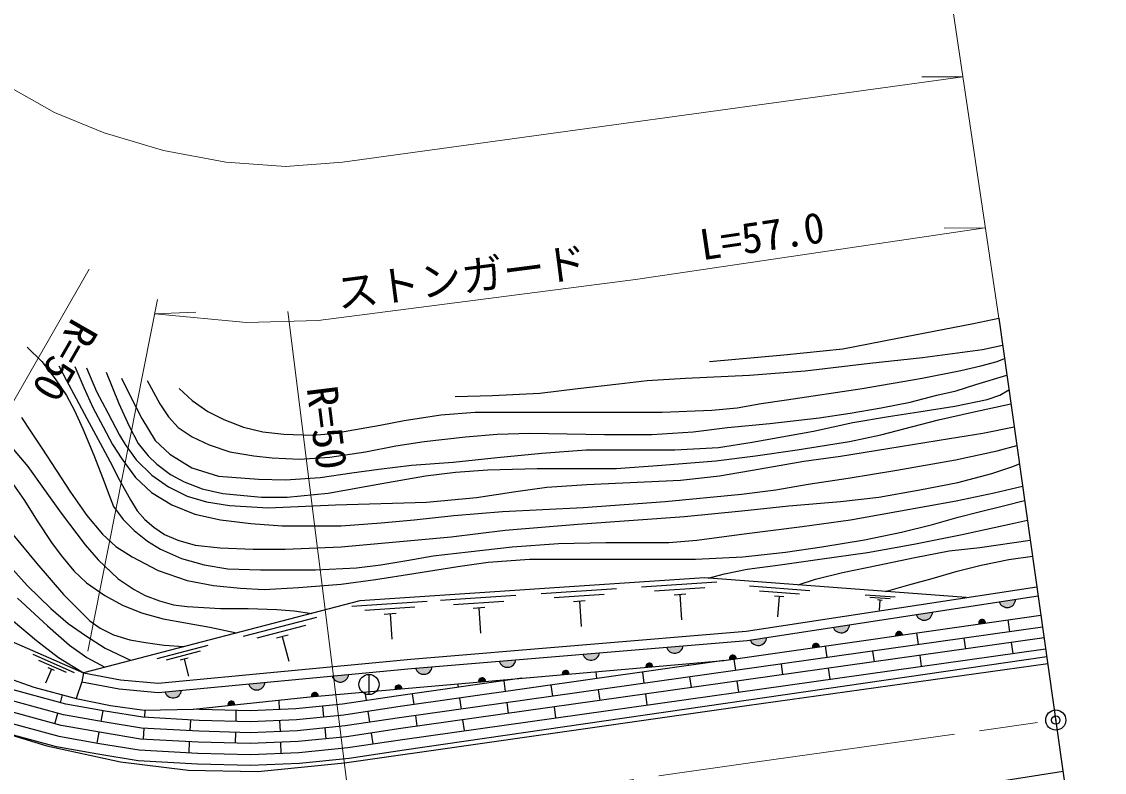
# Model space of a CAD drawing. Units: millimetres at full size, sheet at 1:1000; details may follow other scales. Extents: x 40000 to 680000, y 20000 to 380000.
# Drawn here: x 510194 to 574688, y 273938 to 318645 of the extents above; entities that cross this region are included whole.
import ezdxf
from ezdxf.enums import TextEntityAlignment as Align

# ---------------------------------------------------------------- set-up
doc = ezdxf.new("R2010")
doc.units = ezdxf.units.MM
doc.header["$LTSCALE"] = 1000
doc.header["$PDMODE"] = 32
doc.header["$PDSIZE"] = 500
doc.linetypes.add('CHAIN', pattern=[18.5, 12, -1.5, 3.5, -1.5])
for name, color, linetype, lineweight in [('M-BGD', 7, 'Continuous', 25), ('M-BMK', 2, 'CHAIN', 13), ('M-BMK-OTRS', 5, 'Continuous', 25), ('M-BMK-SRVR', 3, 'Continuous', 25), ('M-STR-HTXT', 7, 'Continuous', 13)]:
    doc.layers.add(name, color=color, linetype=linetype, lineweight=lineweight)
doc.layers.add('M-OTRS', color=6, linetype='Continuous')
doc.styles.add('ＭＳ ゴシック', font='')
doc.styles.get('ＭＳ ゴシック').set_extended_font_data('MS Gothic')

msp = doc.modelspace()

# ---------------------------------------------------------------- hatches: boundary and pattern name
at = {"layer": 'M-BGD'}
for points in [[(569400, 284238), (568421, 284088, 0.82183)], [(564457, 283484), (563478, 283334, 0.82183)], [(559514, 282730), (558535, 282580, 0.82183)], [(567211, 282772), (567608, 282829, 0.4608), (567376, 283033, 0.4608)], [(554572, 281976), (553592, 281826, 0.82183)], [(562261, 282063), (562659, 282120, 0.4608), (562427, 282325, 0.4608)], [(549599, 281478), (548611, 281396, 0.82183)], [(557312, 281355), (557709, 281412, 0.4608), (557477, 281616, 0.4608)], [(539634, 280643), (538646, 280560, 0.82183)], [(544616, 281061), (543629, 280978, 0.82183)], [(552362, 280647), (552760, 280704, 0.4608), (552528, 280908, 0.4608)], [(534651, 280225), (533664, 280142, 0.82183)], [(542403, 279753), (542803, 279788, 0.4608), (542582, 280005, 0.4608)], [(547383, 280191), (547784, 280226, 0.4608), (547563, 280443, 0.4608)], [(524694, 279298), (523708, 279204, 0.82183)], [(529672, 279768), (528686, 279675, 0.82183)], [(537422, 279315), (537822, 279350, 0.4608), (537601, 279567, 0.4608)], [(519716, 278828), (518730, 278734, 0.82183)], [(527460, 278439), (527860, 278475, 0.4608), (527640, 278691, 0.4608)], [(532441, 278877), (532841, 278913, 0.4608), (532621, 279129, 0.4608)], [(522487, 277919), (522887, 277961, 0.4608), (522663, 278174, 0.4608)]]:
    msp.add_hatch(color=256, dxfattribs=at).paths.add_polyline_path(points)

# ---------------------------------------------------------------- linework, layer by layer
for p, q in [((551613, 285271), (547123, 284971)), ((539640, 284472), (535150, 284172)), ((545626, 284871), (541136, 284572)), ((544898, 284522), (541905, 284322)), ((550885, 284922), (547891, 284722)), ((549757, 284546), (549059, 284499)), ((549408, 284523), (549508, 283026)), ((557147, 284747), (553557, 285018)), ((556531, 284553), (554137, 284733)), ((555595, 284383), (555037, 284425)), ((562233, 284364), (560438, 284499)), ((534352, 284119), (529862, 283819)), ((538911, 284122), (535918, 283922)), ((543771, 284146), (543072, 284100)), ((543421, 284123), (543521, 282626)), ((555316, 284404), (555226, 283207)), ((561924, 284267), (560728, 284357)), ((561457, 284182), (561177, 284203)), ((561317, 284192), (561272, 283594)), ((527748, 283168), (523393, 282035)), ((533623, 283769), (530630, 283569)), ((532496, 283393), (531797, 283347)), ((532146, 283370), (532246, 281873)), ((537784, 283746), (537085, 283700)), ((537435, 283723), (537535, 282226)), ((527098, 282689), (524195, 281933)), ((569067, 282311), (568966, 283023)), ((526060, 282109), (525383, 281933)), ((525722, 282021), (526100, 280569)), ((563620, 281544), (563522, 282244)), ((566434, 281283), (566344, 281927)), ((521288, 281487), (518240, 280693)), ((558174, 280777), (558077, 281465)), ((569248, 281023), (569157, 281667)), ((513348, 279867), (510874, 280948)), ((512864, 279882), (511214, 280603)), ((520833, 281151), (518801, 280622)), ((520107, 280745), (519633, 280622)), ((519870, 280684), (520134, 279667)), ((552728, 280010), (552633, 280686)), ((560988, 280516), (560897, 281160)), ((563802, 280256), (563711, 280900)), ((511967, 280078), (511607, 279253)), ((512159, 279994), (511775, 280162)), ((544465, 279522), (544408, 279929)), ((547282, 279243), (547188, 279910)), ((549910, 280297), (549894, 280412)), ((555542, 279749), (555451, 280393)), ((558355, 279489), (558265, 280133)), ((530883, 279771), (530883, 278571)), ((539020, 278746), (538929, 279390)), ((550095, 278982), (550005, 279626)), ((552909, 278722), (552819, 279366)), ((530740, 278209), (530663, 278721)), ((536207, 279002), (536178, 279206)), ((541835, 278476), (541743, 279134)), ((544649, 278215), (544558, 278859)), ((512511, 278086), (512636, 278547)), ((525549, 277673), (525526, 278238)), ((533575, 277970), (533484, 278614)), ((536389, 277709), (536298, 278358)), ((539203, 277448), (539112, 278092)), ((547463, 277955), (547372, 278599)), ((512171, 276831), (512341, 277458)), ((514929, 276964), (515043, 277604)), ((517524, 277211), (517548, 277652)), ((522964, 276972), (522982, 277621)), ((528204, 277230), (528139, 277876)), ((530933, 276924), (530837, 277567)), ((533757, 276681), (533666, 277325)), ((542017, 277188), (541926, 277832)), ((520234, 276410), (520270, 277059)), ((525604, 276374), (525577, 277023)), ((536570, 276421), (536480, 277065)), ((514700, 275685), (514815, 276325)), ((517452, 275913), (517488, 276562)), ((522929, 275672), (522947, 276322)), ((528334, 275936), (528269, 276583)), ((531126, 275638), (531030, 276281)), ((520163, 275112), (520198, 275761)), ((525659, 275075), (525632, 275725))]:
    msp.add_line(p, q, dxfattribs=at)
for points in [[(432543, 299973), (435756, 305300), (439163, 305926), (442020, 306244), (446098, 306341), (448736, 306146), (451471, 305804), (453536, 305462), (456784, 304754), (460911, 304144), (477542, 301581), (482540, 297330), (498981, 286382), (513882, 279869)], [(460769, 300941), (460864, 301750), (463570, 301705), (464957, 301537), (466466, 301191), (468279, 300831), (470665, 300210), (473412, 299248), (476641, 297985), (478165, 297344), (481375, 295530), (483371, 294312), (496738, 286158), (500638, 283984), (502927, 282656), (507052, 280453), (508776, 279775), (510919, 279012), (513433, 278331)], [(571100, 281941), (532785, 276545), (529544, 276058), (526660, 275768), (523812, 275648), (520717, 275733), (517270, 275923), (514944, 276302), (512546, 276730), (508113, 277930), (504497, 279233), (501657, 280458), (495445, 284040), (484868, 290081), (475654, 295372), (471141, 298068), (469718, 298695), (463542, 301669)], [(571009, 282584), (532692, 277188), (529463, 276703), (526614, 276417), (523807, 276298), (520744, 276382), (517341, 276570), (515053, 276942), (512688, 277364), (508309, 278550), (504736, 279838), (501950, 281039), (495769, 284604), (485191, 290645), (475982, 295933), (471440, 298647), (469990, 299286), (465640, 301380)], [(463174, 301125), (469446, 298105), (470842, 297490), (475325, 294811), (484545, 289517), (495122, 283476), (501365, 279876), (504257, 278628), (507918, 277309), (512403, 276095), (514834, 275661), (517200, 275275), (520690, 275083), (523817, 274998), (526706, 275119), (529625, 275413), (532879, 275901), (571192, 281297)], [(552030, 280599), (532597, 277831), (529383, 277348), (526567, 277065), (523802, 276949), (520771, 277032), (517411, 277217), (515162, 277583), (512830, 277999), (508504, 279170), (504975, 280442), (502242, 281621), (496092, 285168), (485514, 291209), (476311, 296494), (471738, 299226), (470262, 299876), (468279, 300831)], [(551166, 298407), (555592, 298793), (559111, 299157), (562267, 299781), (565139, 300338), (566893, 300665), (568396, 300987)], [(510532, 299267), (511387, 298398), (512191, 297369), (512874, 296374), (513333, 295492), (513837, 294391), (514502, 292832), (515001, 291490), (515462, 290293), (515670, 289773), (516246, 288990), (516904, 288332), (517688, 287709), (518473, 287228), (519708, 286674), (521068, 286296), (522472, 286067), (524431, 285994), (527700, 285994), (530146, 286115), (531593, 286288), (533135, 286550), (534700, 286835), (536784, 287073), (539415, 287359), (542177, 287562), (544991, 287632), (548737, 287632), (550419, 287765), (553237, 288135), (556693, 288583), (559560, 288984), (562333, 289470), (565854, 290105), (568133, 290582), (569817, 290977)], [(536016, 296327), (538250, 296385), (541057, 296511), (543318, 296790), (545758, 297080), (547462, 297269), (549739, 297417), (553552, 297590), (556871, 297858), (560726, 298311), (563860, 298637), (567430, 299122), (568624, 299381)], [(512401, 298154), (512874, 297276), (513451, 296201), (514082, 295005), (515000, 293283), (515464, 292421), (515998, 291381), (516672, 290159), (517073, 289511), (517536, 288999), (518063, 288543), (518708, 288108), (519495, 287771), (520535, 287476), (522017, 287300), (523991, 287223), (525887, 287223), (529236, 287373), (535786, 287970), (538987, 288360), (543315, 288718), (549669, 289171), (553101, 289506), (555886, 289818), (558973, 290063), (561259, 290330), (563699, 290754), (565962, 291199), (567993, 291735), (569180, 292136), (569627, 292319)], [(513356, 298100), (513893, 296860), (514443, 295673), (515054, 294518), (515596, 293472), (516156, 292614), (516979, 291502), (517938, 290610), (519146, 289867), (520510, 289320), (522042, 288969), (523851, 288754), (525714, 288625), (529224, 288625), (531600, 288794), (533571, 288983), (535934, 289226), (538837, 289468), (543644, 289711), (548518, 290063), (553083, 290506), (555125, 290763), (557047, 291096), (559422, 291459), (562328, 291928), (565824, 292548), (568305, 293078), (569473, 293405)], [(514059, 298025), (514650, 296619), (515328, 295352), (516032, 294021), (516359, 293453), (517025, 292549), (517954, 291633), (518947, 290942), (520053, 290389), (521209, 290049), (522566, 289823), (524884, 289700), (528887, 289869), (534305, 290033), (537288, 290298), (539626, 290665), (541471, 290917), (543863, 291080), (549450, 291343), (551758, 291591), (554185, 292022), (556790, 292467), (558962, 292771), (561799, 293217), (565458, 293814), (567443, 294146), (569316, 294512)], [(519586, 296788), (520346, 296091), (521294, 295424), (522242, 294946), (523408, 294498), (524565, 294227), (525810, 294077), (527502, 294020), (528764, 294116), (529618, 294270), (531552, 294622), (532982, 294886), (535166, 295227), (537218, 295396), (540076, 295396), (548352, 295396), (551306, 295501), (552821, 295648), (554244, 295900), (555759, 296114), (560261, 296792), (563830, 297417), (566138, 297862), (567327, 298150), (568300, 298414), (568737, 298589)], [(469035, 297515), (473590, 295249), (479151, 292092), (500743, 279688), (503802, 278274), (506923, 276957), (511689, 275511), (516074, 274571), (520109, 274071), (524257, 273992), (529426, 274498), (553399, 277910), (571316, 280419)], [(515234, 297773), (515982, 295903), (516607, 294545), (517141, 293532), (517737, 292787), (518240, 292292), (519053, 291674), (519866, 291232), (520942, 290822), (522180, 290551), (524472, 290334), (526020, 290334), (528446, 290555), (531648, 291143), (534245, 291587), (536040, 291815), (537961, 291956), (540900, 292036), (545611, 292036), (548338, 292231), (551542, 292487), (553899, 292787), (556397, 293140), (559504, 293637), (561381, 294044), (563283, 294526), (564816, 294934), (566842, 295387), (569120, 295891)], [(516133, 297417), (516674, 296328), (517354, 295004), (518156, 293705), (519017, 292896), (520329, 292074), (521923, 291585), (524311, 291397), (525913, 291350), (527972, 291503), (529859, 291777), (531469, 291999), (533419, 292232), (535894, 292407), (538520, 292688), (541171, 292945), (543826, 293154), (549094, 293154), (551703, 293282), (553716, 293593), (557354, 294263), (559698, 294764), (561838, 295133), (563636, 295413), (565788, 295751), (567707, 296135), (568458, 296400), (569004, 296710)], [(517665, 297265), (518432, 295893), (518932, 295103), (519520, 294472), (520345, 293910), (521355, 293445), (522594, 293023), (524015, 292778), (525110, 292663), (526736, 292590), (528549, 292702), (530671, 293023), (532490, 293377), (534179, 293648), (536633, 293923), (538524, 294070), (540472, 294131), (544916, 294061), (547740, 294061), (550200, 294226), (552236, 294475), (554761, 294707), (557695, 295060), (559546, 295325), (561398, 295637), (563113, 295982), (564701, 296391), (565855, 296663), (567041, 297032), (568878, 297598)], [(510193, 295061), (510724, 294252), (511390, 293241), (512253, 291930), (513111, 290623), (514072, 289238), (515002, 288119), (515795, 287395), (516778, 286774), (518321, 285955), (520063, 285361), (521623, 285059), (523235, 284912), (524649, 284826), (526683, 284938), (529235, 285154), (531278, 285430), (533563, 285774), (536175, 286197), (537977, 286456), (540443, 286628), (546055, 286628), (550330, 286628), (553155, 286775), (555701, 287045), (557854, 287377), (560409, 287795), (562597, 288249), (564446, 288693), (565972, 289129), (567236, 289460), (568763, 289836), (569938, 290131)], [(509249, 293701), (510570, 292146), (511501, 290852), (512550, 289381), (513968, 287494), (514752, 286589), (515951, 285458), (516893, 284823), (517559, 284471), (518404, 284153), (519249, 283912), (520061, 283813), (522037, 283703), (523689, 283703), (525402, 283632), (526423, 283555), (527478, 283408)], [(509399, 291508), (510362, 290123), (511118, 288919), (511964, 287617), (512550, 286844), (513298, 285949), (514063, 285225), (515144, 284461), (516210, 283891), (517334, 283435), (518616, 283084), (519958, 282836), (521395, 282583), (522992, 282240)], [(472118, 289137), (477907, 285781), (485604, 281385), (490975, 278444), (497006, 275058), (499299, 273699), (501084, 272791), (504347, 271449), (507911, 270203), (510478, 269487), (513084, 268878), (515602, 268460), (519184, 268107), (521103, 268007), (525202, 267914), (528520, 268193), (534777, 268893), (543105, 270096), (547946, 270690), (554352, 271395), (562387, 272469), (572227, 274004)], [(551079, 285505), (552058, 285769), (553409, 286029), (555382, 286294), (557745, 286626), (560577, 287024), (563337, 287518), (566118, 288085), (568123, 288523), (569399, 288789), (570105, 288954)], [(509669, 288100), (511092, 286367), (512691, 284526), (513671, 283532), (514265, 282971), (514868, 282516), (515669, 282136), (516641, 281827), (517570, 281664), (518680, 281509), (519855, 281424)], [(556457, 285100), (557483, 285443), (559094, 285833), (561218, 286281), (563390, 286728), (565435, 287128), (567275, 287331), (570275, 287757)], [(508973, 286801), (510532, 285066), (511940, 283697), (512962, 282812), (513996, 282089), (515168, 281330), (516725, 280609)], [(561648, 284709), (563044, 285111), (564428, 285485), (565919, 285913), (567344, 286282), (569004, 286618), (570408, 286817)], [(566463, 284346), (550862, 285522), (530331, 284151), (513882, 279869)], [(513780, 279328), (516000, 278911), (518328, 278696), (533416, 280121), (553408, 281798), (570745, 284443)], [(513882, 279869), (516077, 279456), (518327, 279249), (533367, 280669), (553344, 282345), (570668, 284988)], [(509951, 284303), (511734, 282664), (513035, 281520), (514071, 280774), (515151, 280199)], [(513433, 278331), (515492, 277913), (517499, 277651), (520431, 277703), (527356, 278430), (552030, 280599), (570907, 283301)], [(509706, 282939), (511073, 281787), (512389, 280775), (513882, 279869)], [(571259, 280821), (532972, 275258), (529706, 274768), (526752, 274471), (523821, 274347), (520663, 274434), (517130, 274628), (514725, 275020), (512261, 275460), (508518, 276473)], [(513882, 279869), (513780, 279328), (513433, 278331)], [(539995, 279541), (532503, 278474), (529302, 277993), (526521, 277714), (523798, 277599), (520797, 277681), (520407, 277703)]]:
    msp.add_lwpolyline(points, dxfattribs=at)
msp.add_circle((530883, 279171), 600, dxfattribs=at)
for centre, radius, start, end in [((568896, 284260), 505, 199.84573, 357.50392), ((563953, 283506), 505, 199.84573, 357.50392), ((559010, 282752), 505, 199.84573, 357.50392), ((567405, 282832), 203, 359.18187, 197.10525), ((554067, 281998), 505, 199.84573, 357.50392), ((562456, 282123), 203, 359.18187, 197.10525), ((549097, 281535), 505, 195.9652, 353.6234), ((557506, 281415), 203, 359.18187, 197.10525), ((539132, 280699), 505, 195.9652, 353.6234), ((544114, 281117), 505, 195.9652, 353.6234), ((552556, 280707), 203, 359.18187, 197.10525), ((534149, 280281), 505, 195.9652, 353.6234), ((542600, 279802), 203, 356.06227, 193.98566), ((547581, 280240), 203, 356.06227, 193.98566), ((524192, 279348), 505, 196.56534, 354.22353), ((529170, 279819), 505, 196.56534, 354.22353), ((537619, 279364), 203, 356.06227, 193.98566), ((519214, 278878), 505, 196.56534, 354.22353), ((527658, 278489), 203, 356.06227, 193.98566), ((532638, 278926), 203, 356.06227, 193.98566), ((522684, 277972), 203, 357.03158, 194.95496)]:
    msp.add_arc(centre, radius, start, end, dxfattribs=at)
at = {"layer": 'M-BMK'}
msp.add_lwpolyline([(471992, 292246), (477475, 289134), (498815, 277058), (502346, 275199), (505765, 273755), (510838, 272216), (515508, 271216), (519867, 270675), (524392, 270589), (529831, 271122), (553875, 274543), (571794, 277053)], dxfattribs=at)
at = {"layer": 'M-BMK-OTRS'}
msp.add_line((568396, 300987), (574688, 256671), dxfattribs=at)
at = {"layer": 'M-BMK-SRVR'}
msp.add_circle((571794, 277053), 600, dxfattribs=at)
at = {"layer": 'M-OTRS'}
msp.add_point((571794, 277053), dxfattribs=at)
at = {"layer": 'M-STR-HTXT'}
for p, q in [((568396, 300987), (562437, 341213)), ((566268, 315356), (563813, 315364)), ((567598, 306373), (565144, 306355)), ((514211, 303902), (498815, 277058)), ((514132, 281160), (518290, 302104)), ((518118, 301238), (520570, 301349)), ((526049, 301379), (529831, 271122))]:
    msp.add_line(p, q, dxfattribs=at)
for points in [[(566268, 315356), (529315, 310286), (525933, 310018), (522365, 310277), (518642, 310979), (515103, 312026), (512150, 313244), (507600, 315794), (488836, 326165), (482861, 329556), (478965, 331435), (475658, 332784), (471313, 334144)], [(518118, 301238), (523587, 300721), (527851, 300846), (546765, 303287), (567598, 306373)]]:
    msp.add_lwpolyline(points, dxfattribs=at)

# ---------------------------------------------------------------- texts
at = {"layer": 'M-STR-HTXT', "style": 'ＭＳ ゴシック'}
for s, rotation, p in [('L=57.0', 8.428, (550814, 303887)), ('ストンガード', 7.352, (529137, 301012)), ('R=50', 240.165, (512749, 301353)), ('R=50', 277.125, (526626, 296760))]:
    msp.add_text(s, height=1833, rotation=rotation, dxfattribs=at).set_placement(p, align=Align.BOTTOM_LEFT)

doc.saveas('drawing.dxf')
